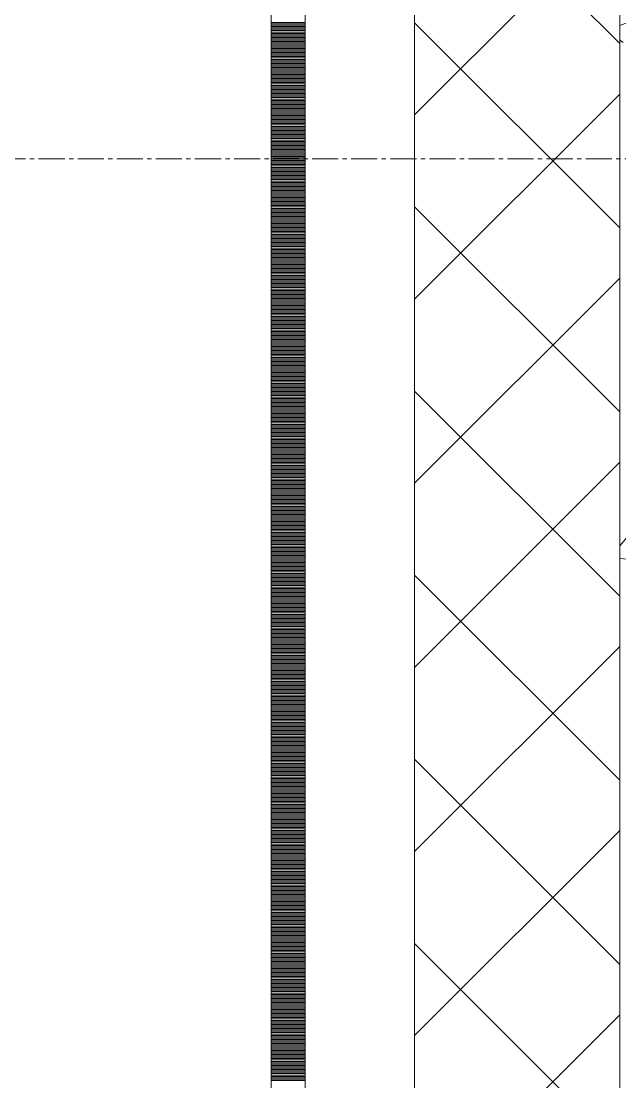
# Model space of a CAD drawing. Header units: millimetres. Extents: x 538266 to 1167394, y 114608 to 637157.
# Drawn here: x 828700 to 829138, y 157738 to 158514 of the extents above; entities that cross this region are included whole.
import ezdxf
from ezdxf.enums import TextEntityAlignment as Align

# ---------------------------------------------------------------- set-up
doc = ezdxf.new("R2010")
doc.units = ezdxf.units.MM
doc.linetypes.add('CENTER2', pattern=[28.575, 19.05, -3.175, 3.175, -3.175])
doc.linetypes.add('DASHED', pattern=[19.05, 12.7, -6.35])
doc.layers.get('Defpoints').update_dxf_attribs({"color": 140})
doc.layers.add('АР_Делит', color=120, linetype='Continuous', lineweight=0, plot=False)
for name, color, linetype, lineweight in [('АР_Стены ПЕНОблок', 52, 'Continuous', 20), ('АР_Тонкая', 254, 'Continuous', 5), ('АР_Утеплитель', 31, 'Continuous', 0), ('АР_Штриховка', 8, 'Continuous', 0)]:
    doc.layers.add(name, color=color, linetype=linetype, lineweight=lineweight)
doc.layers.add('РД_Оси_100', color=7, linetype='Continuous', lineweight=0, true_color=0x525252)
doc.styles.add('style1', font='ARIALN.TTF')

# ---------------------------------------------------------------- blocks, each defined once
blk = doc.blocks.new('2_этаж')
at = {"layer": 'АР_Стены ПЕНОблок', "color": 18, "linetype": 'Continuous', "lineweight": 20, "true_color": 0x000000}
blk.add_line((672773.57, 213213.25), (672773.57, 137013.25), dxfattribs=at)
at = {"layer": 'АР_Тонкая', "color": 18, "linetype": 'Continuous', "lineweight": 5, "true_color": 0x000000}
for p, q in [((672518.57, 213213.25), (672518.57, 137013.25)), ((672543.57, 213213.25), (672543.57, 137013.25)), ((672543.57, 137013.25), (672543.57, 213213.25)), ((672623.57, 137013.25), (672623.57, 213213.25))]:
    blk.add_line(p, q, dxfattribs=at)
at = {"layer": 'АР_Утеплитель', "color": 18, "linetype": 'Continuous', "lineweight": 0, "true_color": 0x000000}
for p, q in [((672623.57, 213213.25), (672623.57, 137013.25)), ((672773.57, 137013.25), (672773.57, 213213.25))]:
    blk.add_line(p, q, dxfattribs=at)
at = {"layer": 'АР_Штриховка', "color": 18, "linetype": 'Continuous', "lineweight": 0, "true_color": 0x000000}
for p, q in [((672773.57, 158497.49), (672623.57, 158647.49)), ((672623.57, 158445.35), (672773.57, 158595.35)), ((672518.57, 158513), (672543.57, 158513)), ((672518.57, 158512), (672543.57, 158512)), ((672518.57, 158511), (672543.57, 158511)), ((672518.57, 158510), (672543.57, 158510)), ((672518.57, 158509), (672543.57, 158509)), ((672518.57, 158508), (672543.57, 158508)), ((672773.57, 158362.79), (672623.57, 158512.79)), ((672773.57, 158510.83), (672781.36, 158513.82)), ((672518.57, 158507), (672543.57, 158507)), ((672518.57, 158506), (672543.57, 158506)), ((672518.57, 158505), (672543.57, 158505)), ((672518.57, 158504), (672543.57, 158504)), ((672518.57, 158503), (672543.57, 158503)), ((672518.57, 158502), (672543.57, 158502)), ((672518.57, 158501), (672543.57, 158501)), ((672773.57, 158500.08), (672776.15, 158498.34)), ((672518.57, 158500), (672543.57, 158500)), ((672518.57, 158499), (672543.57, 158499)), ((672518.57, 158498), (672543.57, 158498)), ((672518.57, 158497), (672543.57, 158497)), ((672518.57, 158496), (672543.57, 158496)), ((672518.57, 158495), (672543.57, 158495)), ((672518.57, 158494), (672543.57, 158494)), ((672518.57, 158493), (672543.57, 158493)), ((672518.57, 158492), (672543.57, 158492)), ((672518.57, 158491), (672543.57, 158491)), ((672518.57, 158490), (672543.57, 158490)), ((672518.57, 158489), (672543.57, 158489)), ((672518.57, 158488), (672543.57, 158488)), ((672518.57, 158487), (672543.57, 158487)), ((672518.57, 158486), (672543.57, 158486)), ((672518.57, 158485), (672543.57, 158485)), ((672518.57, 158484), (672543.57, 158484)), ((672518.57, 158483), (672543.57, 158483)), ((672518.57, 158482), (672543.57, 158482)), ((672518.57, 158481), (672543.57, 158481)), ((672518.57, 158480), (672543.57, 158480)), ((672518.57, 158479), (672543.57, 158479)), ((672518.57, 158478), (672543.57, 158478)), ((672518.57, 158477), (672543.57, 158477)), ((672518.57, 158476), (672543.57, 158476)), ((672518.57, 158475), (672543.57, 158475)), ((672518.57, 158474), (672543.57, 158474)), ((672518.57, 158473), (672543.57, 158473)), ((672518.57, 158472), (672543.57, 158472)), ((672518.57, 158471), (672543.57, 158471)), ((672518.57, 158470), (672543.57, 158470)), ((672518.57, 158469), (672543.57, 158469)), ((672518.57, 158468), (672543.57, 158468)), ((672518.57, 158467), (672543.57, 158467)), ((672518.57, 158466), (672543.57, 158466)), ((672518.57, 158465), (672543.57, 158465)), ((672518.57, 158464), (672543.57, 158464)), ((672518.57, 158463), (672543.57, 158463)), ((672518.57, 158462), (672543.57, 158462)), ((672518.57, 158461), (672543.57, 158461)), ((672518.57, 158460), (672543.57, 158460)), ((672518.57, 158459), (672543.57, 158459)), ((672518.57, 158458), (672543.57, 158458)), ((672518.57, 158457), (672543.57, 158457)), ((672518.57, 158456), (672543.57, 158456)), ((672518.57, 158455), (672543.57, 158455)), ((672518.57, 158454), (672543.57, 158454)), ((672623.57, 158310.65), (672773.57, 158460.65)), ((672518.57, 158453), (672543.57, 158453)), ((672518.57, 158452), (672543.57, 158452)), ((672518.57, 158451), (672543.57, 158451)), ((672518.57, 158450), (672543.57, 158450)), ((672518.57, 158449), (672543.57, 158449)), ((672518.57, 158448), (672543.57, 158448)), ((672518.57, 158447), (672543.57, 158447)), ((672518.57, 158446), (672543.57, 158446)), ((672518.57, 158445), (672543.57, 158445)), ((672518.57, 158444), (672543.57, 158444)), ((672518.57, 158443), (672543.57, 158443)), ((672518.57, 158442), (672543.57, 158442)), ((672518.57, 158441), (672543.57, 158441)), ((672518.57, 158440), (672543.57, 158440)), ((672518.57, 158439), (672543.57, 158439)), ((672518.57, 158438), (672543.57, 158438)), ((672518.57, 158437), (672543.57, 158437)), ((672518.57, 158436), (672543.57, 158436)), ((672518.57, 158435), (672543.57, 158435)), ((672518.57, 158434), (672543.57, 158434)), ((672518.57, 158433), (672543.57, 158433)), ((672518.57, 158432), (672543.57, 158432)), ((672518.57, 158431), (672543.57, 158431)), ((672518.57, 158430), (672543.57, 158430)), ((672518.57, 158429), (672543.57, 158429)), ((672518.57, 158428), (672543.57, 158428)), ((672518.57, 158427), (672543.57, 158427)), ((672518.57, 158426), (672543.57, 158426)), ((672518.57, 158425), (672543.57, 158425)), ((672518.57, 158424), (672543.57, 158424)), ((672518.57, 158423), (672543.57, 158423)), ((672518.57, 158422), (672543.57, 158422)), ((672518.57, 158421), (672543.57, 158421)), ((672518.57, 158420), (672543.57, 158420)), ((672518.57, 158419), (672543.57, 158419)), ((672518.57, 158418), (672543.57, 158418)), ((672518.57, 158417), (672543.57, 158417)), ((672518.57, 158416), (672543.57, 158416)), ((672518.57, 158415), (672543.57, 158415)), ((672518.57, 158414), (672543.57, 158414)), ((672518.57, 158413), (672543.57, 158413)), ((672518.57, 158412), (672543.57, 158412)), ((672518.57, 158411), (672543.57, 158411)), ((672518.57, 158410), (672543.57, 158410)), ((672518.57, 158409), (672543.57, 158409)), ((672518.57, 158408), (672543.57, 158408)), ((672518.57, 158407), (672543.57, 158407)), ((672518.57, 158406), (672543.57, 158406)), ((672518.57, 158405), (672543.57, 158405)), ((672518.57, 158404), (672543.57, 158404)), ((672518.57, 158403), (672543.57, 158403)), ((672518.57, 158402), (672543.57, 158402)), ((672518.57, 158401), (672543.57, 158401)), ((672518.57, 158400), (672543.57, 158400)), ((672518.57, 158399), (672543.57, 158399)), ((672518.57, 158398), (672543.57, 158398)), ((672518.57, 158397), (672543.57, 158397)), ((672518.57, 158396), (672543.57, 158396)), ((672518.57, 158395), (672543.57, 158395)), ((672518.57, 158394), (672543.57, 158394)), ((672518.57, 158393), (672543.57, 158393)), ((672518.57, 158392), (672543.57, 158392)), ((672518.57, 158391), (672543.57, 158391)), ((672518.57, 158390), (672543.57, 158390)), ((672518.57, 158389), (672543.57, 158389)), ((672518.57, 158388), (672543.57, 158388)), ((672518.57, 158387), (672543.57, 158387)), ((672518.57, 158386), (672543.57, 158386)), ((672518.57, 158385), (672543.57, 158385)), ((672518.57, 158384), (672543.57, 158384)), ((672518.57, 158383), (672543.57, 158383)), ((672518.57, 158382), (672543.57, 158382)), ((672518.57, 158381), (672543.57, 158381)), ((672518.57, 158380), (672543.57, 158380)), ((672518.57, 158379), (672543.57, 158379)), ((672518.57, 158378), (672543.57, 158378)), ((672518.57, 158377), (672543.57, 158377)), ((672518.57, 158376), (672543.57, 158376)), ((672773.57, 158228.08), (672623.57, 158378.08)), ((672518.57, 158375), (672543.57, 158375)), ((672518.57, 158374), (672543.57, 158374)), ((672518.57, 158373), (672543.57, 158373)), ((672518.57, 158372), (672543.57, 158372)), ((672518.57, 158371), (672543.57, 158371)), ((672518.57, 158370), (672543.57, 158370)), ((672518.57, 158369), (672543.57, 158369)), ((672518.57, 158368), (672543.57, 158368)), ((672518.57, 158367), (672543.57, 158367)), ((672518.57, 158366), (672543.57, 158366)), ((672518.57, 158365), (672543.57, 158365)), ((672518.57, 158364), (672543.57, 158364)), ((672518.57, 158363), (672543.57, 158363)), ((672518.57, 158362), (672543.57, 158362)), ((672518.57, 158361), (672543.57, 158361)), ((672518.57, 158360), (672543.57, 158360)), ((672518.57, 158359), (672543.57, 158359)), ((672518.57, 158358), (672543.57, 158358)), ((672518.57, 158357), (672543.57, 158357)), ((672518.57, 158356), (672543.57, 158356)), ((672518.57, 158355), (672543.57, 158355)), ((672518.57, 158354), (672543.57, 158354)), ((672518.57, 158353), (672543.57, 158353)), ((672518.57, 158352), (672543.57, 158352)), ((672518.57, 158351), (672543.57, 158351)), ((672518.57, 158350), (672543.57, 158350)), ((672518.57, 158349), (672543.57, 158349)), ((672518.57, 158348), (672543.57, 158348)), ((672518.57, 158347), (672543.57, 158347)), ((672518.57, 158346), (672543.57, 158346)), ((672518.57, 158345), (672543.57, 158345)), ((672518.57, 158344), (672543.57, 158344)), ((672518.57, 158343), (672543.57, 158343)), ((672518.57, 158342), (672543.57, 158342)), ((672518.57, 158341), (672543.57, 158341)), ((672518.57, 158340), (672543.57, 158340)), ((672518.57, 158339), (672543.57, 158339)), ((672518.57, 158338), (672543.57, 158338)), ((672518.57, 158337), (672543.57, 158337)), ((672518.57, 158336), (672543.57, 158336)), ((672518.57, 158335), (672543.57, 158335)), ((672518.57, 158334), (672543.57, 158334)), ((672518.57, 158333), (672543.57, 158333)), ((672518.57, 158332), (672543.57, 158332)), ((672518.57, 158331), (672543.57, 158331)), ((672518.57, 158330), (672543.57, 158330)), ((672518.57, 158329), (672543.57, 158329)), ((672518.57, 158328), (672543.57, 158328)), ((672518.57, 158327), (672543.57, 158327)), ((672518.57, 158326), (672543.57, 158326)), ((672518.57, 158325), (672543.57, 158325)), ((672518.57, 158324), (672543.57, 158324)), ((672518.57, 158323), (672543.57, 158323)), ((672518.57, 158322), (672543.57, 158322)), ((672623.57, 158175.95), (672773.57, 158325.95)), ((672518.57, 158321), (672543.57, 158321)), ((672518.57, 158320), (672543.57, 158320)), ((672518.57, 158319), (672543.57, 158319)), ((672518.57, 158318), (672543.57, 158318)), ((672518.57, 158317), (672543.57, 158317)), ((672518.57, 158316), (672543.57, 158316)), ((672518.57, 158315), (672543.57, 158315)), ((672518.57, 158314), (672543.57, 158314)), ((672518.57, 158313), (672543.57, 158313)), ((672518.57, 158312), (672543.57, 158312)), ((672518.57, 158311), (672543.57, 158311)), ((672518.57, 158310), (672543.57, 158310)), ((672518.57, 158309), (672543.57, 158309)), ((672518.57, 158308), (672543.57, 158308)), ((672518.57, 158307), (672543.57, 158307)), ((672518.57, 158306), (672543.57, 158306)), ((672518.57, 158305), (672543.57, 158305)), ((672518.57, 158304), (672543.57, 158304)), ((672518.57, 158303), (672543.57, 158303)), ((672518.57, 158302), (672543.57, 158302)), ((672518.57, 158301), (672543.57, 158301)), ((672518.57, 158300), (672543.57, 158300)), ((672518.57, 158299), (672543.57, 158299)), ((672518.57, 158298), (672543.57, 158298)), ((672518.57, 158297), (672543.57, 158297)), ((672518.57, 158296), (672543.57, 158296)), ((672518.57, 158295), (672543.57, 158295)), ((672518.57, 158294), (672543.57, 158294)), ((672518.57, 158293), (672543.57, 158293)), ((672518.57, 158292), (672543.57, 158292)), ((672518.57, 158291), (672543.57, 158291)), ((672518.57, 158290), (672543.57, 158290)), ((672518.57, 158289), (672543.57, 158289)), ((672518.57, 158288), (672543.57, 158288)), ((672518.57, 158287), (672543.57, 158287)), ((672518.57, 158286), (672543.57, 158286)), ((672518.57, 158285), (672543.57, 158285)), ((672518.57, 158284), (672543.57, 158284)), ((672518.57, 158283), (672543.57, 158283)), ((672518.57, 158282), (672543.57, 158282)), ((672518.57, 158281), (672543.57, 158281)), ((672518.57, 158280), (672543.57, 158280)), ((672518.57, 158279), (672543.57, 158279)), ((672518.57, 158278), (672543.57, 158278)), ((672518.57, 158277), (672543.57, 158277)), ((672518.57, 158276), (672543.57, 158276)), ((672518.57, 158275), (672543.57, 158275)), ((672518.57, 158274), (672543.57, 158274)), ((672518.57, 158273), (672543.57, 158273)), ((672518.57, 158272), (672543.57, 158272)), ((672518.57, 158271), (672543.57, 158271)), ((672518.57, 158270), (672543.57, 158270)), ((672518.57, 158269), (672543.57, 158269)), ((672518.57, 158268), (672543.57, 158268)), ((672518.57, 158267), (672543.57, 158267)), ((672518.57, 158266), (672543.57, 158266)), ((672518.57, 158265), (672543.57, 158265)), ((672518.57, 158264), (672543.57, 158264)), ((672518.57, 158263), (672543.57, 158263)), ((672518.57, 158262), (672543.57, 158262)), ((672518.57, 158261), (672543.57, 158261)), ((672518.57, 158260), (672543.57, 158260)), ((672518.57, 158259), (672543.57, 158259)), ((672518.57, 158258), (672543.57, 158258)), ((672518.57, 158257), (672543.57, 158257)), ((672518.57, 158256), (672543.57, 158256)), ((672518.57, 158255), (672543.57, 158255)), ((672518.57, 158254), (672543.57, 158254)), ((672518.57, 158253), (672543.57, 158253)), ((672518.57, 158252), (672543.57, 158252)), ((672518.57, 158251), (672543.57, 158251)), ((672518.57, 158250), (672543.57, 158250)), ((672518.57, 158249), (672543.57, 158249)), ((672518.57, 158248), (672543.57, 158248)), ((672518.57, 158247), (672543.57, 158247)), ((672518.57, 158246), (672543.57, 158246)), ((672518.57, 158245), (672543.57, 158245)), ((672518.57, 158244), (672543.57, 158244)), ((672518.57, 158243), (672543.57, 158243)), ((672518.57, 158242), (672543.57, 158242)), ((672518.57, 158241), (672543.57, 158241)), ((672518.57, 158240), (672543.57, 158240)), ((672518.57, 158239), (672543.57, 158239)), ((672518.57, 158238), (672543.57, 158238)), ((672518.57, 158237), (672543.57, 158237)), ((672773.57, 158093.38), (672623.57, 158243.38)), ((672518.57, 158236), (672543.57, 158236)), ((672518.57, 158235), (672543.57, 158235)), ((672518.57, 158234), (672543.57, 158234)), ((672518.57, 158233), (672543.57, 158233)), ((672518.57, 158232), (672543.57, 158232)), ((672518.57, 158231), (672543.57, 158231)), ((672518.57, 158230), (672543.57, 158230)), ((672518.57, 158229), (672543.57, 158229)), ((672518.57, 158228), (672543.57, 158228)), ((672518.57, 158227), (672543.57, 158227)), ((672518.57, 158226), (672543.57, 158226)), ((672518.57, 158225), (672543.57, 158225)), ((672518.57, 158224), (672543.57, 158224)), ((672518.57, 158223), (672543.57, 158223)), ((672518.57, 158222), (672543.57, 158222)), ((672518.57, 158221), (672543.57, 158221)), ((672518.57, 158220), (672543.57, 158220)), ((672518.57, 158219), (672543.57, 158219)), ((672518.57, 158218), (672543.57, 158218)), ((672518.57, 158217), (672543.57, 158217)), ((672518.57, 158216), (672543.57, 158216)), ((672518.57, 158215), (672543.57, 158215)), ((672518.57, 158214), (672543.57, 158214)), ((672518.57, 158213), (672543.57, 158213)), ((672518.57, 158212), (672543.57, 158212)), ((672518.57, 158211), (672543.57, 158211)), ((672518.57, 158210), (672543.57, 158210)), ((672518.57, 158209), (672543.57, 158209)), ((672518.57, 158208), (672543.57, 158208)), ((672518.57, 158207), (672543.57, 158207)), ((672518.57, 158206), (672543.57, 158206)), ((672518.57, 158205), (672543.57, 158205)), ((672518.57, 158204), (672543.57, 158204)), ((672518.57, 158203), (672543.57, 158203)), ((672518.57, 158202), (672543.57, 158202)), ((672518.57, 158201), (672543.57, 158201)), ((672518.57, 158200), (672543.57, 158200)), ((672518.57, 158199), (672543.57, 158199)), ((672518.57, 158198), (672543.57, 158198)), ((672518.57, 158197), (672543.57, 158197)), ((672518.57, 158196), (672543.57, 158196)), ((672518.57, 158195), (672543.57, 158195)), ((672518.57, 158194), (672543.57, 158194)), ((672518.57, 158193), (672543.57, 158193)), ((672518.57, 158192), (672543.57, 158192)), ((672518.57, 158191), (672543.57, 158191)), ((672518.57, 158190), (672543.57, 158190)), ((672623.57, 158041.24), (672773.57, 158191.24)), ((672518.57, 158189), (672543.57, 158189)), ((672518.57, 158188), (672543.57, 158188)), ((672518.57, 158187), (672543.57, 158187)), ((672518.57, 158186), (672543.57, 158186)), ((672518.57, 158185), (672543.57, 158185)), ((672518.57, 158184), (672543.57, 158184)), ((672518.57, 158183), (672543.57, 158183)), ((672518.57, 158182), (672543.57, 158182)), ((672518.57, 158181), (672543.57, 158181)), ((672518.57, 158180), (672543.57, 158180)), ((672518.57, 158179), (672543.57, 158179)), ((672518.57, 158178), (672543.57, 158178)), ((672518.57, 158177), (672543.57, 158177)), ((672518.57, 158176), (672543.57, 158176)), ((672518.57, 158175), (672543.57, 158175)), ((672518.57, 158174), (672543.57, 158174)), ((672518.57, 158173), (672543.57, 158173)), ((672518.57, 158172), (672543.57, 158172)), ((672518.57, 158171), (672543.57, 158171)), ((672518.57, 158170), (672543.57, 158170)), ((672518.57, 158169), (672543.57, 158169)), ((672518.57, 158168), (672543.57, 158168)), ((672518.57, 158167), (672543.57, 158167)), ((672518.57, 158166), (672543.57, 158166)), ((672518.57, 158165), (672543.57, 158165)), ((672518.57, 158164), (672543.57, 158164)), ((672518.57, 158163), (672543.57, 158163)), ((672518.57, 158162), (672543.57, 158162)), ((672518.57, 158161), (672543.57, 158161)), ((672518.57, 158160), (672543.57, 158160)), ((672518.57, 158159), (672543.57, 158159)), ((672518.57, 158158), (672543.57, 158158)), ((672518.57, 158157), (672543.57, 158157)), ((672518.57, 158156), (672543.57, 158156)), ((672518.57, 158155), (672543.57, 158155)), ((672518.57, 158154), (672543.57, 158154)), ((672518.57, 158153), (672543.57, 158153)), ((672518.57, 158152), (672543.57, 158152)), ((672518.57, 158151), (672543.57, 158151)), ((672518.57, 158150), (672543.57, 158150)), ((672518.57, 158149), (672543.57, 158149)), ((672518.57, 158148), (672543.57, 158148)), ((672518.57, 158147), (672543.57, 158147)), ((672518.57, 158146), (672543.57, 158146)), ((672518.57, 158145), (672543.57, 158145)), ((672518.57, 158144), (672543.57, 158144)), ((672518.57, 158143), (672543.57, 158143)), ((672518.57, 158142), (672543.57, 158142)), ((672518.57, 158141), (672543.57, 158141)), ((672518.57, 158140), (672543.57, 158140)), ((672518.57, 158139), (672543.57, 158139)), ((672518.57, 158138), (672543.57, 158138)), ((672518.57, 158137), (672543.57, 158137)), ((672518.57, 158136), (672543.57, 158136)), ((672773.57, 158130.03), (672778.7, 158136.14)), ((672518.57, 158135), (672543.57, 158135)), ((672518.57, 158134), (672543.57, 158134)), ((672518.57, 158133), (672543.57, 158133)), ((672518.57, 158132), (672543.57, 158132)), ((672518.57, 158131), (672543.57, 158131)), ((672518.57, 158130), (672543.57, 158130)), ((672518.57, 158129), (672543.57, 158129)), ((672518.57, 158128), (672543.57, 158128)), ((672518.57, 158127), (672543.57, 158127)), ((672518.57, 158126), (672543.57, 158126)), ((672518.57, 158125), (672543.57, 158125)), ((672518.57, 158124), (672543.57, 158124)), ((672518.57, 158123), (672543.57, 158123)), ((672518.57, 158122), (672543.57, 158122)), ((672518.57, 158121), (672543.57, 158121)), ((672518.57, 158120), (672543.57, 158120)), ((672773.57, 158120.92), (672781.64, 158120.22)), ((672518.57, 158119), (672543.57, 158119)), ((672518.57, 158118), (672543.57, 158118)), ((672518.57, 158117), (672543.57, 158117)), ((672518.57, 158116), (672543.57, 158116)), ((672518.57, 158115), (672543.57, 158115)), ((672518.57, 158114), (672543.57, 158114)), ((672518.57, 158113), (672543.57, 158113)), ((672518.57, 158112), (672543.57, 158112)), ((672518.57, 158111), (672543.57, 158111)), ((672518.57, 158110), (672543.57, 158110)), ((672518.57, 158109), (672543.57, 158109)), ((672518.57, 158108), (672543.57, 158108)), ((672518.57, 158107), (672543.57, 158107)), ((672518.57, 158106), (672543.57, 158106)), ((672518.57, 158105), (672543.57, 158105)), ((672773.57, 157958.67), (672623.57, 158108.67)), ((672518.57, 158104), (672543.57, 158104)), ((672518.57, 158103), (672543.57, 158103)), ((672518.57, 158102), (672543.57, 158102)), ((672518.57, 158101), (672543.57, 158101)), ((672518.57, 158100), (672543.57, 158100)), ((672518.57, 158099), (672543.57, 158099)), ((672518.57, 158098), (672543.57, 158098)), ((672518.57, 158097), (672543.57, 158097)), ((672518.57, 158096), (672543.57, 158096)), ((672518.57, 158095), (672543.57, 158095)), ((672518.57, 158094), (672543.57, 158094)), ((672518.57, 158093), (672543.57, 158093)), ((672518.57, 158092), (672543.57, 158092)), ((672518.57, 158091), (672543.57, 158091)), ((672518.57, 158090), (672543.57, 158090)), ((672518.57, 158089), (672543.57, 158089)), ((672518.57, 158088), (672543.57, 158088)), ((672518.57, 158087), (672543.57, 158087)), ((672518.57, 158086), (672543.57, 158086)), ((672518.57, 158085), (672543.57, 158085)), ((672518.57, 158084), (672543.57, 158084)), ((672518.57, 158083), (672543.57, 158083)), ((672518.57, 158082), (672543.57, 158082)), ((672518.57, 158081), (672543.57, 158081)), ((672518.57, 158080), (672543.57, 158080)), ((672518.57, 158079), (672543.57, 158079)), ((672518.57, 158078), (672543.57, 158078)), ((672518.57, 158077), (672543.57, 158077)), ((672518.57, 158076), (672543.57, 158076)), ((672518.57, 158075), (672543.57, 158075)), ((672518.57, 158074), (672543.57, 158074)), ((672518.57, 158073), (672543.57, 158073)), ((672518.57, 158072), (672543.57, 158072)), ((672518.57, 158071), (672543.57, 158071)), ((672518.57, 158070), (672543.57, 158070)), ((672518.57, 158069), (672543.57, 158069)), ((672518.57, 158068), (672543.57, 158068)), ((672518.57, 158067), (672543.57, 158067)), ((672518.57, 158066), (672543.57, 158066)), ((672518.57, 158065), (672543.57, 158065)), ((672518.57, 158064), (672543.57, 158064)), ((672518.57, 158063), (672543.57, 158063)), ((672518.57, 158062), (672543.57, 158062)), ((672518.57, 158061), (672543.57, 158061)), ((672518.57, 158060), (672543.57, 158060)), ((672518.57, 158059), (672543.57, 158059)), ((672518.57, 158058), (672543.57, 158058)), ((672518.57, 158057), (672543.57, 158057)), ((672518.57, 158056), (672543.57, 158056)), ((672518.57, 158055), (672543.57, 158055)), ((672518.57, 158054), (672543.57, 158054)), ((672518.57, 158053), (672543.57, 158053)), ((672518.57, 158052), (672543.57, 158052)), ((672518.57, 158051), (672543.57, 158051)), ((672623.57, 157906.54), (672773.57, 158056.54)), ((672518.57, 158050), (672543.57, 158050)), ((672518.57, 158049), (672543.57, 158049)), ((672518.57, 158048), (672543.57, 158048)), ((672518.57, 158047), (672543.57, 158047)), ((672518.57, 158046), (672543.57, 158046)), ((672518.57, 158045), (672543.57, 158045)), ((672518.57, 158044), (672543.57, 158044)), ((672518.57, 158043), (672543.57, 158043)), ((672518.57, 158042), (672543.57, 158042)), ((672518.57, 158041), (672543.57, 158041)), ((672518.57, 158040), (672543.57, 158040)), ((672518.57, 158039), (672543.57, 158039)), ((672518.57, 158038), (672543.57, 158038)), ((672518.57, 158037), (672543.57, 158037)), ((672518.57, 158036), (672543.57, 158036)), ((672518.57, 158035), (672543.57, 158035)), ((672518.57, 158034), (672543.57, 158034)), ((672518.57, 158033), (672543.57, 158033)), ((672518.57, 158032), (672543.57, 158032)), ((672518.57, 158031), (672543.57, 158031)), ((672518.57, 158030), (672543.57, 158030)), ((672518.57, 158029), (672543.57, 158029)), ((672518.57, 158028), (672543.57, 158028)), ((672518.57, 158027), (672543.57, 158027)), ((672518.57, 158026), (672543.57, 158026)), ((672518.57, 158025), (672543.57, 158025)), ((672518.57, 158024), (672543.57, 158024)), ((672518.57, 158023), (672543.57, 158023)), ((672518.57, 158022), (672543.57, 158022)), ((672518.57, 158021), (672543.57, 158021)), ((672518.57, 158020), (672543.57, 158020)), ((672518.57, 158019), (672543.57, 158019)), ((672518.57, 158018), (672543.57, 158018)), ((672518.57, 158017), (672543.57, 158017)), ((672518.57, 158016), (672543.57, 158016)), ((672518.57, 158015), (672543.57, 158015)), ((672518.57, 158014), (672543.57, 158014)), ((672518.57, 158013), (672543.57, 158013)), ((672518.57, 158012), (672543.57, 158012)), ((672518.57, 158011), (672543.57, 158011)), ((672518.57, 158010), (672543.57, 158010)), ((672518.57, 158009), (672543.57, 158009)), ((672518.57, 158008), (672543.57, 158008)), ((672518.57, 158007), (672543.57, 158007)), ((672518.57, 158006), (672543.57, 158006)), ((672518.57, 158005), (672543.57, 158005)), ((672518.57, 158004), (672543.57, 158004)), ((672518.57, 158003), (672543.57, 158003)), ((672518.57, 158002), (672543.57, 158002)), ((672518.57, 158001), (672543.57, 158001)), ((672518.57, 158000), (672543.57, 158000)), ((672518.57, 157999), (672543.57, 157999)), ((672518.57, 157998), (672543.57, 157998)), ((672518.57, 157997), (672543.57, 157997)), ((672518.57, 157996), (672543.57, 157996)), ((672518.57, 157995), (672543.57, 157995)), ((672518.57, 157994), (672543.57, 157994)), ((672518.57, 157993), (672543.57, 157993)), ((672518.57, 157992), (672543.57, 157992)), ((672518.57, 157991), (672543.57, 157991)), ((672518.57, 157990), (672543.57, 157990)), ((672518.57, 157989), (672543.57, 157989)), ((672518.57, 157988), (672543.57, 157988)), ((672518.57, 157987), (672543.57, 157987)), ((672518.57, 157986), (672543.57, 157986)), ((672518.57, 157985), (672543.57, 157985)), ((672518.57, 157984), (672543.57, 157984)), ((672518.57, 157983), (672543.57, 157983)), ((672518.57, 157982), (672543.57, 157982)), ((672518.57, 157981), (672543.57, 157981)), ((672518.57, 157980), (672543.57, 157980)), ((672518.57, 157979), (672543.57, 157979)), ((672518.57, 157978), (672543.57, 157978)), ((672518.57, 157977), (672543.57, 157977)), ((672518.57, 157976), (672543.57, 157976)), ((672518.57, 157975), (672543.57, 157975)), ((672518.57, 157974), (672543.57, 157974)), ((672518.57, 157973), (672543.57, 157973)), ((672773.57, 157823.97), (672623.57, 157973.97)), ((672518.57, 157972), (672543.57, 157972)), ((672518.57, 157971), (672543.57, 157971)), ((672518.57, 157970), (672543.57, 157970)), ((672518.57, 157969), (672543.57, 157969)), ((672518.57, 157968), (672543.57, 157968)), ((672518.57, 157967), (672543.57, 157967)), ((672518.57, 157966), (672543.57, 157966)), ((672518.57, 157965), (672543.57, 157965)), ((672518.57, 157964), (672543.57, 157964)), ((672518.57, 157963), (672543.57, 157963)), ((672518.57, 157962), (672543.57, 157962)), ((672518.57, 157961), (672543.57, 157961)), ((672518.57, 157960), (672543.57, 157960)), ((672518.57, 157959), (672543.57, 157959)), ((672518.57, 157958), (672543.57, 157958)), ((672518.57, 157957), (672543.57, 157957)), ((672518.57, 157956), (672543.57, 157956)), ((672518.57, 157955), (672543.57, 157955)), ((672518.57, 157954), (672543.57, 157954)), ((672518.57, 157953), (672543.57, 157953)), ((672518.57, 157952), (672543.57, 157952)), ((672518.57, 157951), (672543.57, 157951)), ((672518.57, 157950), (672543.57, 157950)), ((672518.57, 157949), (672543.57, 157949)), ((672518.57, 157948), (672543.57, 157948)), ((672518.57, 157947), (672543.57, 157947)), ((672518.57, 157946), (672543.57, 157946)), ((672518.57, 157945), (672543.57, 157945)), ((672518.57, 157944), (672543.57, 157944)), ((672518.57, 157943), (672543.57, 157943)), ((672518.57, 157942), (672543.57, 157942)), ((672518.57, 157941), (672543.57, 157941)), ((672518.57, 157940), (672543.57, 157940)), ((672518.57, 157939), (672543.57, 157939)), ((672518.57, 157938), (672543.57, 157938)), ((672518.57, 157937), (672543.57, 157937)), ((672518.57, 157936), (672543.57, 157936)), ((672518.57, 157935), (672543.57, 157935)), ((672518.57, 157934), (672543.57, 157934)), ((672518.57, 157933), (672543.57, 157933)), ((672518.57, 157932), (672543.57, 157932)), ((672518.57, 157931), (672543.57, 157931)), ((672518.57, 157930), (672543.57, 157930)), ((672518.57, 157929), (672543.57, 157929)), ((672518.57, 157928), (672543.57, 157928)), ((672518.57, 157927), (672543.57, 157927)), ((672518.57, 157926), (672543.57, 157926)), ((672518.57, 157925), (672543.57, 157925)), ((672518.57, 157924), (672543.57, 157924)), ((672518.57, 157923), (672543.57, 157923)), ((672518.57, 157922), (672543.57, 157922)), ((672518.57, 157921), (672543.57, 157921)), ((672518.57, 157920), (672543.57, 157920)), ((672518.57, 157919), (672543.57, 157919)), ((672623.57, 157771.83), (672773.57, 157921.83)), ((672518.57, 157918), (672543.57, 157918)), ((672518.57, 157917), (672543.57, 157917)), ((672518.57, 157916), (672543.57, 157916)), ((672518.57, 157915), (672543.57, 157915)), ((672518.57, 157914), (672543.57, 157914)), ((672518.57, 157913), (672543.57, 157913)), ((672518.57, 157912), (672543.57, 157912)), ((672518.57, 157911), (672543.57, 157911)), ((672518.57, 157910), (672543.57, 157910)), ((672518.57, 157909), (672543.57, 157909)), ((672518.57, 157908), (672543.57, 157908)), ((672518.57, 157907), (672543.57, 157907)), ((672518.57, 157906), (672543.57, 157906)), ((672518.57, 157905), (672543.57, 157905)), ((672518.57, 157904), (672543.57, 157904)), ((672518.57, 157903), (672543.57, 157903)), ((672518.57, 157902), (672543.57, 157902)), ((672518.57, 157901), (672543.57, 157901)), ((672518.57, 157900), (672543.57, 157900)), ((672518.57, 157899), (672543.57, 157899)), ((672518.57, 157898), (672543.57, 157898)), ((672518.57, 157897), (672543.57, 157897)), ((672518.57, 157896), (672543.57, 157896)), ((672518.57, 157895), (672543.57, 157895)), ((672518.57, 157894), (672543.57, 157894)), ((672518.57, 157893), (672543.57, 157893)), ((672518.57, 157892), (672543.57, 157892)), ((672518.57, 157891), (672543.57, 157891)), ((672518.57, 157890), (672543.57, 157890)), ((672518.57, 157889), (672543.57, 157889)), ((672518.57, 157888), (672543.57, 157888)), ((672518.57, 157887), (672543.57, 157887)), ((672518.57, 157886), (672543.57, 157886)), ((672518.57, 157885), (672543.57, 157885)), ((672518.57, 157884), (672543.57, 157884)), ((672518.57, 157883), (672543.57, 157883)), ((672518.57, 157882), (672543.57, 157882)), ((672518.57, 157881), (672543.57, 157881)), ((672518.57, 157880), (672543.57, 157880)), ((672518.57, 157879), (672543.57, 157879)), ((672518.57, 157878), (672543.57, 157878)), ((672518.57, 157877), (672543.57, 157877)), ((672518.57, 157876), (672543.57, 157876)), ((672518.57, 157875), (672543.57, 157875)), ((672518.57, 157874), (672543.57, 157874)), ((672518.57, 157873), (672543.57, 157873)), ((672518.57, 157872), (672543.57, 157872)), ((672518.57, 157871), (672543.57, 157871)), ((672518.57, 157870), (672543.57, 157870)), ((672518.57, 157869), (672543.57, 157869)), ((672518.57, 157868), (672543.57, 157868)), ((672518.57, 157867), (672543.57, 157867)), ((672518.57, 157866), (672543.57, 157866)), ((672518.57, 157865), (672543.57, 157865)), ((672518.57, 157864), (672543.57, 157864)), ((672518.57, 157863), (672543.57, 157863)), ((672518.57, 157862), (672543.57, 157862)), ((672518.57, 157861), (672543.57, 157861)), ((672518.57, 157860), (672543.57, 157860)), ((672518.57, 157859), (672543.57, 157859)), ((672518.57, 157858), (672543.57, 157858)), ((672518.57, 157857), (672543.57, 157857)), ((672518.57, 157856), (672543.57, 157856)), ((672518.57, 157855), (672543.57, 157855)), ((672518.57, 157854), (672543.57, 157854)), ((672518.57, 157853), (672543.57, 157853)), ((672518.57, 157852), (672543.57, 157852)), ((672518.57, 157851), (672543.57, 157851)), ((672518.57, 157850), (672543.57, 157850)), ((672518.57, 157849), (672543.57, 157849)), ((672518.57, 157848), (672543.57, 157848)), ((672518.57, 157847), (672543.57, 157847)), ((672518.57, 157846), (672543.57, 157846)), ((672518.57, 157845), (672543.57, 157845)), ((672518.57, 157844), (672543.57, 157844)), ((672518.57, 157843), (672543.57, 157843)), ((672518.57, 157842), (672543.57, 157842)), ((672518.57, 157841), (672543.57, 157841)), ((672518.57, 157840), (672543.57, 157840)), ((672518.57, 157839), (672543.57, 157839)), ((672518.57, 157838), (672543.57, 157838)), ((672518.57, 157837), (672543.57, 157837)), ((672518.57, 157836), (672543.57, 157836)), ((672518.57, 157835), (672543.57, 157835)), ((672518.57, 157834), (672543.57, 157834)), ((672518.57, 157833), (672543.57, 157833)), ((672773.57, 157689.27), (672623.57, 157839.27)), ((672518.57, 157832), (672543.57, 157832)), ((672518.57, 157831), (672543.57, 157831)), ((672518.57, 157830), (672543.57, 157830)), ((672518.57, 157829), (672543.57, 157829)), ((672518.57, 157828), (672543.57, 157828)), ((672518.57, 157827), (672543.57, 157827)), ((672518.57, 157826), (672543.57, 157826)), ((672518.57, 157825), (672543.57, 157825)), ((672518.57, 157824), (672543.57, 157824)), ((672518.57, 157823), (672543.57, 157823)), ((672518.57, 157822), (672543.57, 157822)), ((672518.57, 157821), (672543.57, 157821)), ((672518.57, 157820), (672543.57, 157820)), ((672518.57, 157819), (672543.57, 157819)), ((672518.57, 157818), (672543.57, 157818)), ((672518.57, 157817), (672543.57, 157817)), ((672518.57, 157816), (672543.57, 157816)), ((672518.57, 157815), (672543.57, 157815)), ((672518.57, 157814), (672543.57, 157814)), ((672518.57, 157813), (672543.57, 157813)), ((672518.57, 157812), (672543.57, 157812)), ((672518.57, 157811), (672543.57, 157811)), ((672518.57, 157810), (672543.57, 157810)), ((672518.57, 157809), (672543.57, 157809)), ((672518.57, 157808), (672543.57, 157808)), ((672518.57, 157807), (672543.57, 157807)), ((672518.57, 157806), (672543.57, 157806)), ((672518.57, 157805), (672543.57, 157805)), ((672518.57, 157804), (672543.57, 157804)), ((672518.57, 157803), (672543.57, 157803)), ((672518.57, 157802), (672543.57, 157802)), ((672518.57, 157801), (672543.57, 157801)), ((672518.57, 157800), (672543.57, 157800)), ((672518.57, 157799), (672543.57, 157799)), ((672518.57, 157798), (672543.57, 157798)), ((672518.57, 157797), (672543.57, 157797)), ((672518.57, 157796), (672543.57, 157796)), ((672518.57, 157795), (672543.57, 157795)), ((672518.57, 157794), (672543.57, 157794)), ((672518.57, 157793), (672543.57, 157793)), ((672518.57, 157792), (672543.57, 157792)), ((672518.57, 157791), (672543.57, 157791)), ((672518.57, 157790), (672543.57, 157790)), ((672518.57, 157789), (672543.57, 157789)), ((672518.57, 157788), (672543.57, 157788)), ((672518.57, 157787), (672543.57, 157787)), ((672623.57, 157637.13), (672773.57, 157787.13)), ((672518.57, 157786), (672543.57, 157786)), ((672518.57, 157785), (672543.57, 157785)), ((672518.57, 157784), (672543.57, 157784)), ((672518.57, 157783), (672543.57, 157783)), ((672518.57, 157782), (672543.57, 157782)), ((672518.57, 157781), (672543.57, 157781)), ((672518.57, 157780), (672543.57, 157780)), ((672518.57, 157779), (672543.57, 157779)), ((672518.57, 157778), (672543.57, 157778)), ((672518.57, 157777), (672543.57, 157777)), ((672518.57, 157776), (672543.57, 157776)), ((672518.57, 157775), (672543.57, 157775)), ((672518.57, 157774), (672543.57, 157774)), ((672518.57, 157773), (672543.57, 157773)), ((672518.57, 157772), (672543.57, 157772)), ((672518.57, 157771), (672543.57, 157771)), ((672518.57, 157770), (672543.57, 157770)), ((672518.57, 157769), (672543.57, 157769)), ((672518.57, 157768), (672543.57, 157768)), ((672518.57, 157767), (672543.57, 157767)), ((672518.57, 157766), (672543.57, 157766)), ((672518.57, 157765), (672543.57, 157765)), ((672518.57, 157764), (672543.57, 157764)), ((672518.57, 157763), (672543.57, 157763)), ((672518.57, 157762), (672543.57, 157762)), ((672518.57, 157761), (672543.57, 157761)), ((672518.57, 157760), (672543.57, 157760)), ((672518.57, 157759), (672543.57, 157759)), ((672518.57, 157758), (672543.57, 157758)), ((672518.57, 157757), (672543.57, 157757)), ((672518.57, 157756), (672543.57, 157756)), ((672518.57, 157755), (672543.57, 157755)), ((672518.57, 157754), (672543.57, 157754)), ((672518.57, 157753), (672543.57, 157753)), ((672518.57, 157752), (672543.57, 157752)), ((672518.57, 157751), (672543.57, 157751)), ((672518.57, 157750), (672543.57, 157750)), ((672518.57, 157749), (672543.57, 157749)), ((672518.57, 157748), (672543.57, 157748)), ((672518.57, 157747), (672543.57, 157747)), ((672518.57, 157746), (672543.57, 157746)), ((672518.57, 157745), (672543.57, 157745)), ((672518.57, 157744), (672543.57, 157744)), ((672518.57, 157743), (672543.57, 157743)), ((672518.57, 157742), (672543.57, 157742)), ((672518.57, 157741), (672543.57, 157741)), ((672518.57, 157740), (672543.57, 157740)), ((672518.57, 157739), (672543.57, 157739))]:
    blk.add_line(p, q, dxfattribs=at)
at = {"layer": 'Defpoints', "color": 18, "true_color": 0x000000, "style": 'style1'}
for p in [(677970.57, 219836.39), (678101.19, 211681.39)]:
    blk.add_attdef('АР-ПОМЕЩЕНИЕ:НАИМЕНОВАНИЕ', text='', height=100, dxfattribs=at).set_placement(p, align=Align.MIDDLE)
blk = doc.blocks.new('СОШ_2200_АР_ОСИ_М100_28.05.24')
at = {"layer": 'АР_Делит', "color": 251, "linetype": 'DASHED', "true_color": 0x636466}
blk.add_lwpolyline([(114955, 135155), (114955, -355), (93595.036, -355), (93595.036, 13855), (94145, 13855), (94145, 68320), (66055, 68320), (66055, 13857.73), (83455, 13857.73), (83455, -355), (45245, -355), (45245, 13145), (44695, 13145), (44695, 26755), (45245, 26755), (45245, 68320), (20455, 68320), (20455, 26755), (27955, 26755), (27955, 13145), (-355, 13145), (-355, 100855)], dxfattribs=at)
at = {"layer": 'РД_Оси_100', "color": 251, "linetype": 'CENTER2', "true_color": 0x636466}
blk.add_line((29555, 36000), (-5954.958, 36000), dxfattribs=at)

msp = doc.modelspace()

# ---------------------------------------------------------------- block references
msp.add_blockref('2_этаж', (156364.26, 0))
at = {"layer": 'РД_Оси_100'}
msp.add_blockref('СОШ_2200_АР_ОСИ_М100_28.05.24', (829237.83, 122413.25), dxfattribs=at)

doc.saveas('drawing.dxf')
